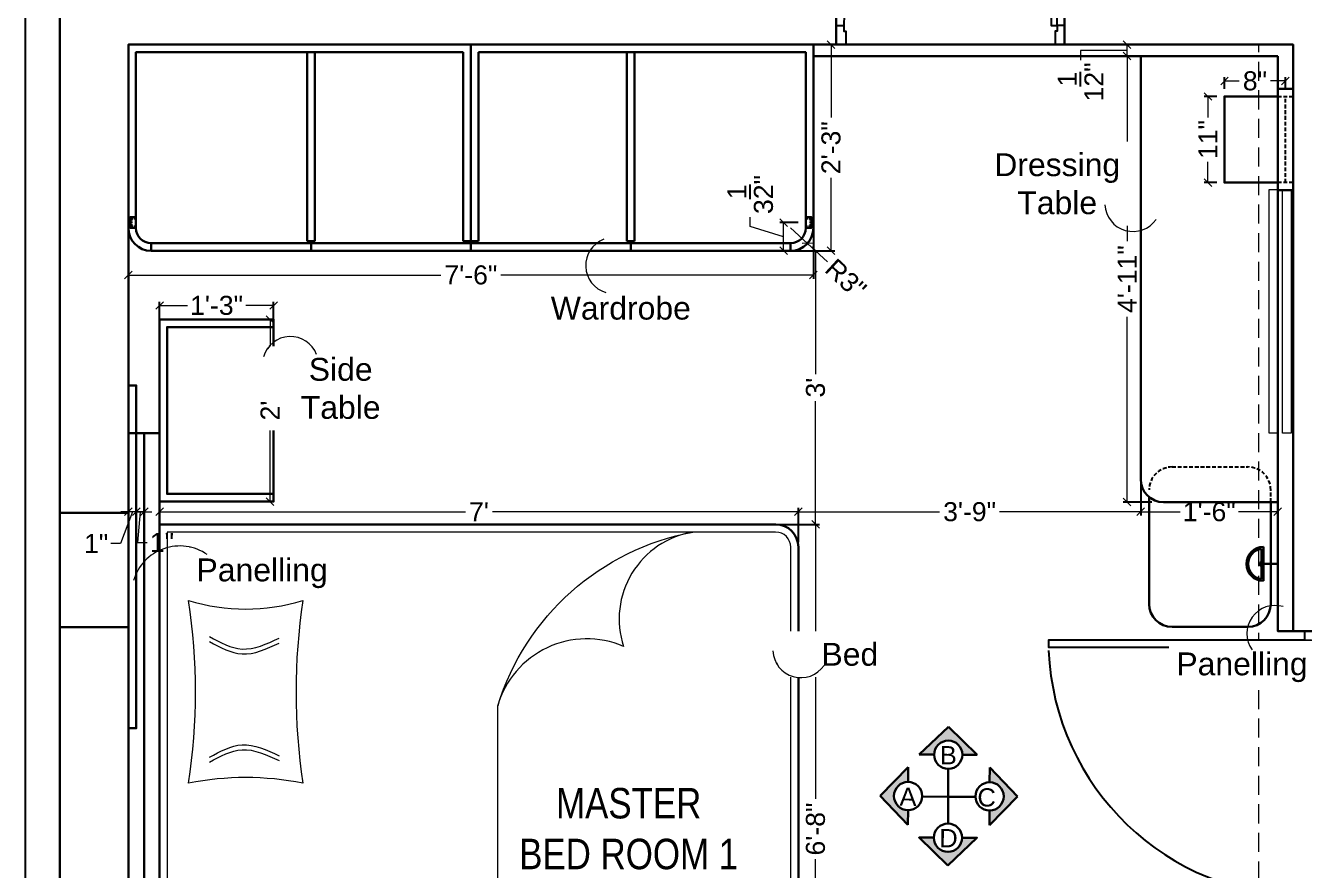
# Model space of a CAD drawing. Header units: millimetres. Extents: x 56222 to 3066687, y -650199 to -121287.
# Drawn here: x 127581.6 to 127749.6, y -185307.1 to -185196.2 of the extents above; entities that cross this region are included whole.
import ezdxf

# ---------------------------------------------------------------- set-up
doc = ezdxf.new("R2010")
doc.units = ezdxf.units.MM
doc.header["$MEASUREMENT"] = 0
doc.header["$PDMODE"] = 35
doc.linetypes.add('DASHED', pattern=[0.75, 0.5, -0.25])
doc.linetypes.add('DASHED2', pattern=[0.375, 0.25, -0.125])
doc.layers.get('Defpoints').update_dxf_attribs({"color": 220})
for name, color, linetype in [('AR DOOR', 40, 'Continuous'), ('AR ELE-5', 134, 'Continuous'), ('AR HATCH-7', 7, 'Continuous')]:
    doc.layers.add(name, color=color, linetype=linetype)
for name, color, linetype, lineweight in [('COLUMN', 1, 'Continuous', 30), ('dim05', 1, 'Continuous', 13), ('Electrical', 84, 'Continuous', 30), ('ELEVATION ( SPIRAL STAIR )', 250, 'Continuous', 9), ('FIRST FLOOR', 7, 'Continuous', 9), ('FIRST FLOOR ( TEXT )', 7, 'Continuous', 9), ('FIRST FLOOR_( PLine )_', 251, 'Continuous', 30), ('FUR1', 1, 'Continuous', 0), ('FURNITURE', 32, 'Continuous', 9), ('Labelling', 1, 'Continuous', 25), ('Text', 7, 'Continuous', 15), ('wall', 7, 'Continuous', 30), ('WALL Dimensions', 1, 'Continuous', 0)]:
    doc.layers.add(name, color=color, linetype=linetype, lineweight=lineweight)
doc.layers.add('XX~SLAB ( PLINE )', color=251, linetype='Continuous', plot=False)
doc.styles.add('Arial', font='arial.ttf')
doc.styles.add('KATHA', font='swissc.ttf')
doc.styles.get("Standard").update_dxf_attribs({"font": 'arial.ttf', "height": 6})
doc.dimstyles.new('ISO-25', dxfattribs={"dimtxt": 2.5, "dimasz": 1, "dimexe": 0.5, "dimexo": 1, "dimtad": 0, "dimdec": 1, "dimlunit": 4, "dimtxsty": 'Standard', "dimblk": 'OBLIQUE', "dimcen": 2.5, "dimclrd": 1, "dimclre": 1, "dimclrt": 5, "dimadec": 0, "dimazin": 0, "dimtfac": 1, "dimtdec": 1, "dimtmove": 0, "dimatfit": 3, "dimfxl": 1, "dimlwd": -1, "dimarcsym": 0})

# ---------------------------------------------------------------- blocks, each defined once
blk = doc.blocks.new('*U18')
for points in [[(0, 0), (-2.321485226275399e-10, 1120), (-30.00000000023215, 1120), (-30, -2.842170943040401e-14)], [(40, 0), (0, 0), (0, -30), (-10, -30), (-10, -99.99999999999272), (39.99999999994179, -99.99999999999272)], [(-1160, -2.317506186955143e-10), (-1120, -2.317506186955143e-10), (-1120, -30.00000000023175), (-1110, -30.00000000023175), (-1110, -100.0000000002245), (-1159.999999999942, -100.0000000002245)]]:
    blk.add_lwpolyline(points, close=True)
at = {"layer": 'AR ELE-5', "linetype": 'ByBlock', "ltscale": 15}
blk.add_arc((1.641667762753059, -0.6800010522429716), 1121.641873889809, 92.37301451370737, 179.9652641421009, dxfattribs=at)
blk = doc.blocks.new('_Oblique')
at = {"layer": 'wall', "color": 0, "lineweight": -2}
blk.add_line((-0.5, -0.5), (0.5, 0.5), dxfattribs=at)
blk = doc.blocks.new('*D310')
at = {"layer": 'Defpoints', "color": 0, "lineweight": 30, "transparency": 16777216}
for p in [(127728.1243824574, -185252.9002081637), (127728.1243824574, -185260.0444749344), (127683.1540677139, -185265.03334222)]:
    blk.add_point(p, dxfattribs=at)
at = {"layer": 'dim05', "color": 1, "linetype": 'Continuous', "lineweight": -2, "transparency": 16777216}
for p, q in [((127728.1243824574, -185253.9002081637), (127728.1243824574, -185260.5444749344)), ((127683.1540677139, -185264.03334222), (127683.1540677139, -185259.5444749344))]:
    blk.add_line(p, q, dxfattribs=at)
at = {"layer": 'dim05', "color": 1, "linetype": 'Continuous', "transparency": 16777216}
for p, q in [((127683.1540677139, -185260.0444749344), (127701.6922605563, -185260.0444749344)), ((127728.1243824574, -185260.0444749344), (127709.586189615, -185260.0444749344))]:
    blk.add_line(p, q, dxfattribs=at)
at = {"layer": 'dim05', "color": 1, "transparency": 16777216, "rotation": 180}
blk.add_blockref('_Oblique', (127683.1540677139, -185260.0444749344), dxfattribs=at)
at = {"layer": 'dim05', "color": 1, "transparency": 16777216}
blk.add_blockref('_Oblique', (127728.1243824574, -185260.0444749344), dxfattribs=at)
at = {"layer": 'dim05', "color": 5, "lineweight": 25, "transparency": 16777216, "insert": (127705.6392250857, -185260.0444749344), "char_height": 2.5, "attachment_point": 5, "style": 'Arial'}
blk.add_mtext('3\'-9"', dxfattribs=at)
blk = doc.blocks.new('*D311')
at = {"layer": 'Defpoints', "color": 0, "lineweight": 30, "transparency": 16777216}
for p in [(127726.3241981828, -185200.2011694687), (127732.9726399539, -185200.2011694687), (127730.5799738904, -185258.775084548)]:
    blk.add_point(p, dxfattribs=at)
at = {"layer": 'dim05', "color": 1, "linetype": 'Continuous', "lineweight": -2, "transparency": 16777216}
for p, q in [((127731.9726399539, -185200.2011694687), (127725.8241981828, -185200.2011694687)), ((127729.5799738904, -185258.775084548), (127725.8241981828, -185258.775084548))]:
    blk.add_line(p, q, dxfattribs=at)
at = {"layer": 'dim05', "color": 1, "linetype": 'Continuous', "transparency": 16777216}
for p, q in [((127726.3241981828, -185200.2011694687), (127726.3241981828, -185224.5188227792)), ((127726.3241981828, -185258.775084548), (127726.3241981828, -185234.4574312376))]:
    blk.add_line(p, q, dxfattribs=at)
at = {"layer": 'dim05', "color": 1, "transparency": 16777216}
for p, rotation in [((127726.3241981828, -185200.2011694687), 90), ((127726.3241981828, -185258.775084548), 270)]:
    blk.add_blockref('_Oblique', p, dxfattribs=dict(at, rotation=rotation))
at = {"layer": 'dim05', "color": 5, "lineweight": 25, "transparency": 16777216, "insert": (127726.3241981827, -185229.4881270084), "char_height": 2.5, "attachment_point": 5, "rotation": 90, "style": 'Arial'}
blk.add_mtext('4\'-11"', dxfattribs=at)
blk = doc.blocks.new('*D312')
at = {"layer": 'Defpoints', "color": 0, "lineweight": 30, "transparency": 16777216}
for p in [(127746.1243824574, -185254.5814990391), (127728.1243824575, -185255.4729493928), (127728.1243824575, -185260.0444749342)]:
    blk.add_point(p, dxfattribs=at)
at = {"layer": 'dim05', "color": 1, "linetype": 'Continuous', "lineweight": -2, "transparency": 16777216}
for p, q in [((127728.1243824575, -185256.4729493928), (127728.1243824575, -185260.5444749342)), ((127746.1243824574, -185255.5814990391), (127746.1243824574, -185260.5444749342))]:
    blk.add_line(p, q, dxfattribs=at)
at = {"layer": 'dim05', "color": 1, "linetype": 'Continuous', "transparency": 16777216}
for p, q in [((127728.1243824575, -185260.0444749342), (127733.2942323892, -185260.0444749342)), ((127746.1243824574, -185260.0444749342), (127740.9545325256, -185260.0444749342))]:
    blk.add_line(p, q, dxfattribs=at)
at = {"layer": 'dim05', "color": 1, "transparency": 16777216, "rotation": 180}
blk.add_blockref('_Oblique', (127728.1243824575, -185260.0444749342), dxfattribs=at)
at = {"layer": 'dim05', "color": 1, "transparency": 16777216}
blk.add_blockref('_Oblique', (127746.1243824574, -185260.0444749342), dxfattribs=at)
at = {"layer": 'dim05', "color": 5, "lineweight": 25, "transparency": 16777216, "insert": (127737.1243824574, -185260.0444749342), "char_height": 2.5, "attachment_point": 5, "style": 'Arial'}
blk.add_mtext('1\'-6"', dxfattribs=at)
blk = doc.blocks.new('*D313')
at = {"layer": 'Defpoints', "color": 0, "lineweight": 30, "transparency": 16777216}
for p in [(127595.1243824575, -185217.5982567106), (127685.1243824574, -185217.5982567106), (127685.1243824574, -185228.9554930314)]:
    blk.add_point(p, dxfattribs=at)
at = {"layer": 'dim05', "color": 1, "linetype": 'Continuous', "lineweight": -2, "transparency": 16777216}
for p, q in [((127595.1243824575, -185218.5982567106), (127595.1243824575, -185229.4554930314)), ((127685.1243824574, -185218.5982567106), (127685.1243824574, -185229.4554930314))]:
    blk.add_line(p, q, dxfattribs=at)
at = {"layer": 'dim05', "color": 1, "linetype": 'Continuous', "transparency": 16777216}
for p, q in [((127595.1243824575, -185228.9554930314), (127636.1867971914, -185228.9554930314)), ((127685.1243824574, -185228.9554930314), (127644.0619677235, -185228.9554930314))]:
    blk.add_line(p, q, dxfattribs=at)
at = {"layer": 'dim05', "color": 1, "transparency": 16777216, "rotation": 180}
blk.add_blockref('_Oblique', (127595.1243824575, -185228.9554930314), dxfattribs=at)
at = {"layer": 'dim05', "color": 1, "transparency": 16777216}
blk.add_blockref('_Oblique', (127685.1243824574, -185228.9554930314), dxfattribs=at)
at = {"layer": 'dim05', "color": 5, "lineweight": 25, "transparency": 16777216, "insert": (127640.1243824574, -185228.9554930314), "char_height": 2.5, "attachment_point": 5, "style": 'Arial'}
blk.add_mtext('7\'-6"', dxfattribs=at)
blk = doc.blocks.new('*D314')
at = {"layer": 'Defpoints', "color": 0, "lineweight": 30, "transparency": 16777216}
for p in [(127675.8488862334, -185198.7011694687), (127687.4384692848, -185198.7011694687), (127679.2231188188, -185225.7735509061)]:
    blk.add_point(p, dxfattribs=at)
at = {"layer": 'dim05', "color": 1, "linetype": 'Continuous', "lineweight": -2, "transparency": 16777216}
for p, q in [((127676.8488862334, -185198.7011694687), (127687.9384692848, -185198.7011694687)), ((127680.2231188188, -185225.7735509061), (127687.9384692848, -185225.7735509061))]:
    blk.add_line(p, q, dxfattribs=at)
at = {"layer": 'dim05', "color": 1, "linetype": 'Continuous', "transparency": 16777216}
for p, q in [((127687.4384692848, -185198.7011694687), (127687.4384692848, -185208.2682264902)), ((127687.4384692848, -185225.7735509061), (127687.4384692848, -185216.2064938845))]:
    blk.add_line(p, q, dxfattribs=at)
at = {"layer": 'dim05', "color": 1, "transparency": 16777216}
for p, rotation in [((127687.4384692848, -185198.7011694687), 90), ((127687.4384692848, -185225.7735509061), 270)]:
    blk.add_blockref('_Oblique', p, dxfattribs=dict(at, rotation=rotation))
at = {"layer": 'dim05', "color": 5, "lineweight": 25, "transparency": 16777216, "insert": (127687.4384692847, -185212.2373601874), "char_height": 2.5, "attachment_point": 5, "rotation": 90, "style": 'Arial'}
blk.add_mtext('2\'-3"', dxfattribs=at)
blk = doc.blocks.new('*D315')
at = {"layer": 'Defpoints', "color": 0, "lineweight": 30, "transparency": 16777216}
for p in [(127675.2360672072, -185261.7011694684), (127685.4003738832, -185261.7011694684), (127675.2360672072, -185341.7011694684)]:
    blk.add_point(p, dxfattribs=at)
at = {"layer": 'dim05', "color": 1, "linetype": 'Continuous', "lineweight": -2, "transparency": 16777216}
for p, q in [((127676.2360672072, -185261.7011694684), (127685.9003738832, -185261.7011694684)), ((127676.2360672072, -185341.7011694684), (127685.9003738832, -185341.7011694684))]:
    blk.add_line(p, q, dxfattribs=at)
at = {"layer": 'dim05', "color": 1, "linetype": 'Continuous', "transparency": 16777216}
for p, q in [((127685.4003738832, -185261.7011694684), (127685.4003738832, -185297.7465309964)), ((127685.4003738832, -185341.7011694684), (127685.4003738832, -185305.6558079405))]:
    blk.add_line(p, q, dxfattribs=at)
at = {"layer": 'dim05', "color": 1, "transparency": 16777216}
for p, rotation in [((127685.4003738832, -185261.7011694684), 90), ((127685.4003738832, -185341.7011694684), 270)]:
    blk.add_blockref('_Oblique', p, dxfattribs=dict(at, rotation=rotation))
at = {"layer": 'dim05', "color": 5, "lineweight": 25, "transparency": 16777216, "insert": (127685.4003738831, -185301.7011694684), "char_height": 2.5, "attachment_point": 5, "rotation": 90, "style": 'Arial'}
blk.add_mtext('6\'-8"', dxfattribs=at)
blk = doc.blocks.new('*D316')
at = {"layer": 'Defpoints', "color": 0, "lineweight": 30, "transparency": 16777216}
for p in [(127681.515642445, -185225.7735509061), (127685.4003738832, -185225.7735509061), (127680.154067714, -185261.7011694684)]:
    blk.add_point(p, dxfattribs=at)
at = {"layer": 'dim05', "color": 1, "linetype": 'Continuous', "lineweight": -2, "transparency": 16777216}
for p, q in [((127682.515642445, -185225.7735509061), (127685.9003738832, -185225.7735509061)), ((127681.154067714, -185261.7011694684), (127685.9003738832, -185261.7011694684))]:
    blk.add_line(p, q, dxfattribs=at)
at = {"layer": 'dim05', "color": 1, "linetype": 'Continuous', "transparency": 16777216}
for p, q in [((127685.4003738832, -185225.7735509061), (127685.4003738832, -185241.9629741027)), ((127685.4003738832, -185261.7011694684), (127685.4003738832, -185245.5117462718))]:
    blk.add_line(p, q, dxfattribs=at)
at = {"layer": 'dim05', "color": 1, "transparency": 16777216}
for p, rotation in [((127685.4003738832, -185225.7735509061), 90), ((127685.4003738832, -185261.7011694684), 270)]:
    blk.add_blockref('_Oblique', p, dxfattribs=dict(at, rotation=rotation))
at = {"layer": 'dim05', "color": 5, "lineweight": 25, "transparency": 16777216, "insert": (127685.4003738831, -185243.7373601873), "char_height": 2.5, "attachment_point": 5, "rotation": 90, "style": 'Arial'}
blk.add_mtext("3'", dxfattribs=at)
blk = doc.blocks.new('*D317')
at = {"layer": 'Defpoints', "color": 0, "lineweight": 30, "transparency": 16777216}
for p in [(127599.2232839314, -185260.0444749344), (127599.2232839314, -185262.7011694684), (127683.1540677144, -185264.7011694684)]:
    blk.add_point(p, dxfattribs=at)
at = {"layer": 'dim05', "color": 1, "linetype": 'Continuous', "lineweight": -2, "transparency": 16777216}
for p, q in [((127599.2232839314, -185261.7011694684), (127599.2232839314, -185259.5444749344)), ((127683.1540677144, -185263.7011694684), (127683.1540677144, -185259.5444749344))]:
    blk.add_line(p, q, dxfattribs=at)
at = {"layer": 'dim05', "color": 1, "linetype": 'Continuous', "transparency": 16777216}
for p, q in [((127599.2232839314, -185260.0444749344), (127639.4236690016, -185260.0444749344)), ((127683.1540677144, -185260.0444749344), (127642.9536826442, -185260.0444749344))]:
    blk.add_line(p, q, dxfattribs=at)
at = {"layer": 'dim05', "color": 1, "transparency": 16777216, "rotation": 180}
blk.add_blockref('_Oblique', (127599.2232839314, -185260.0444749344), dxfattribs=at)
at = {"layer": 'dim05', "color": 1, "transparency": 16777216}
blk.add_blockref('_Oblique', (127683.1540677144, -185260.0444749344), dxfattribs=at)
at = {"layer": 'dim05', "color": 5, "lineweight": 25, "transparency": 16777216, "insert": (127641.1886758229, -185260.0444749344), "char_height": 2.5, "attachment_point": 5, "style": 'Arial'}
blk.add_mtext("7'", dxfattribs=at)
blk = doc.blocks.new('*D320')
at = {"layer": 'Defpoints', "color": 0, "lineweight": 30, "transparency": 16777216}
for p in [(127612.2104082907, -185234.7931398014), (127613.7417823592, -185234.7931398014), (127612.2104082907, -185258.7011694684)]:
    blk.add_point(p, dxfattribs=at)
at = {"layer": 'dim05', "color": 1, "linetype": 'Continuous', "lineweight": -2, "transparency": 16777216}
for p, q in [((127613.2104082907, -185234.7931398014), (127614.2417823592, -185234.7931398014)), ((127613.2104082907, -185258.7011694684), (127614.2417823592, -185258.7011694684))]:
    blk.add_line(p, q, dxfattribs=at)
at = {"layer": 'dim05', "color": 1, "linetype": 'Continuous', "transparency": 16777216}
for p, q in [((127613.7417823592, -185234.7931398014), (127613.7417823592, -185244.9505993825)), ((127613.7417823592, -185258.7011694684), (127613.7417823592, -185248.5437098873))]:
    blk.add_line(p, q, dxfattribs=at)
at = {"layer": 'dim05', "color": 1, "transparency": 16777216}
for p, rotation in [((127613.7417823592, -185234.7931398014), 90), ((127613.7417823592, -185258.7011694684), 270)]:
    blk.add_blockref('_Oblique', p, dxfattribs=dict(at, rotation=rotation))
at = {"layer": 'dim05', "color": 5, "lineweight": 25, "transparency": 16777216, "insert": (127613.7417823591, -185246.7471546349), "char_height": 2.5, "attachment_point": 5, "rotation": 90, "style": 'Arial'}
blk.add_mtext("2'", dxfattribs=at)
blk = doc.blocks.new('*D321')
at = {"layer": 'Defpoints', "color": 0, "lineweight": 30, "transparency": 16777216}
for p in [(127599.2232839317, -185232.9525893242), (127599.2232839317, -185237.4343906326), (127614.2104082907, -185237.4343906326)]:
    blk.add_point(p, dxfattribs=at)
at = {"layer": 'dim05', "color": 1, "linetype": 'Continuous', "lineweight": -2, "transparency": 16777216}
for p, q in [((127599.2232839317, -185236.4343906326), (127599.2232839317, -185232.4525893242)), ((127614.2104082907, -185236.4343906326), (127614.2104082907, -185232.4525893242))]:
    blk.add_line(p, q, dxfattribs=at)
at = {"layer": 'dim05', "color": 1, "linetype": 'Continuous', "transparency": 16777216}
for p, q in [((127599.2232839317, -185232.9525893242), (127602.886696043, -185232.9525893242)), ((127614.2104082907, -185232.9525893242), (127610.5469961794, -185232.9525893242))]:
    blk.add_line(p, q, dxfattribs=at)
at = {"layer": 'dim05', "color": 1, "transparency": 16777216, "rotation": 180}
blk.add_blockref('_Oblique', (127599.2232839317, -185232.9525893242), dxfattribs=at)
at = {"layer": 'dim05', "color": 1, "transparency": 16777216}
blk.add_blockref('_Oblique', (127614.2104082907, -185232.9525893242), dxfattribs=at)
at = {"layer": 'dim05', "color": 5, "lineweight": 25, "transparency": 16777216, "insert": (127606.7168461112, -185232.9525893242), "char_height": 2.5, "attachment_point": 5, "style": 'Arial'}
blk.add_mtext('1\'-3"', dxfattribs=at)
blk = doc.blocks.new('*D324')
at = {"layer": 'Defpoints', "color": 0, "lineweight": 30, "transparency": 16777216}
for p in [(127682.1243824576, -185222.773550906), (127684.3318603402, -185224.8050630024)]:
    blk.add_point(p, dxfattribs=at)
at = {"layer": 'dim05', "color": 1, "linetype": 'Continuous', "transparency": 16777216}
for p in [(127682.1243824576, -185222.773550906), (127686.9768435472, -185227.2392053429)]:
    blk.add_line(p, (127684.3318603402, -185224.8050630024), dxfattribs=at)
at = {"layer": 'dim05', "color": 1, "linetype": 'Continuous', "lineweight": -2, "transparency": 16777216}
blk.add_arc((127682.1243824576, -185222.773550906), 3.000000000087311, 289.0985931704715, 326.9263514537275, dxfattribs=at)
at = {"layer": 'dim05', "color": 1, "transparency": 16777216, "rotation": 137.3770548684916}
blk.add_blockref('_Oblique', (127684.3318603402, -185224.8050630024), dxfattribs=at)
at = {"layer": 'dim05', "color": 5, "lineweight": 25, "transparency": 16777216, "insert": (127689.3741755701, -185229.4454376417), "char_height": 2.5, "attachment_point": 5, "rotation": 317.37705486849165, "style": 'Arial'}
blk.add_mtext('R3"', dxfattribs=at)
blk = doc.blocks.new('*D325')
at = {"layer": 'Defpoints', "color": 0, "lineweight": 30, "transparency": 16777216}
for p in [(127596.1738331946, -185260.0444749348), (127596.1738331946, -185260.0444749343), (127597.2232839317, -185260.0444749348)]:
    blk.add_point(p, dxfattribs=at)
at = {"layer": 'dim05', "color": 1, "linetype": 'Continuous', "transparency": 16777216}
for p, q in [((127596.1738331946, -185260.0444749343), (127595.1738331946, -185260.0444749343)), ((127597.2232839317, -185260.0444749343), (127596.1738331946, -185260.0444749343)), ((127597.2232839317, -185260.0444749343), (127596.1738331946, -185260.0444749343)), ((127596.6985585631, -185260.0444749343), (127596.3482839318, -185264.0693994212)), ((127597.2232839317, -185260.0444749343), (127598.2232839317, -185260.0444749343)), ((127596.3482839318, -185264.0693994212), (127597.5982839318, -185264.0693994212))]:
    blk.add_line(p, q, dxfattribs=at)
at = {"layer": 'dim05', "color": 1, "linetype": 'Continuous', "lineweight": -2, "transparency": 16777216}
for p, q in [((127596.1738331946, -185259.0444749348), (127596.1738331946, -185259.5444749343)), ((127597.2232839317, -185259.0444749348), (127597.2232839317, -185259.5444749343))]:
    blk.add_line(p, q, dxfattribs=at)
at = {"layer": 'dim05', "color": 1, "transparency": 16777216}
blk.add_blockref('_Oblique', (127596.1738331946, -185260.0444749343), dxfattribs=at)
at = {"layer": 'dim05', "color": 1, "transparency": 16777216, "rotation": 180}
blk.add_blockref('_Oblique', (127597.2232839317, -185260.0444749343), dxfattribs=at)
at = {"layer": 'dim05', "color": 5, "lineweight": 25, "transparency": 16777216, "insert": (127599.5423494162, -185264.0693994212), "char_height": 2.5, "attachment_point": 5, "style": 'Arial'}
blk.add_mtext('1"', dxfattribs=at)
blk = doc.blocks.new('*D326')
at = {"layer": 'Defpoints', "color": 0, "lineweight": 30, "transparency": 16777216}
for p in [(127595.1243824573, -185260.0444749348), (127595.1243824573, -185260.0444749343), (127596.1738331946, -185260.0444749348)]:
    blk.add_point(p, dxfattribs=at)
at = {"layer": 'dim05', "color": 1, "linetype": 'Continuous', "transparency": 16777216}
for p, q in [((127595.649107826, -185260.0444749343), (127594.0882534604, -185264.1976622752)), ((127595.1243824573, -185260.0444749343), (127594.1243824573, -185260.0444749343)), ((127596.1738331946, -185260.0444749343), (127595.1243824573, -185260.0444749343)), ((127596.1738331946, -185260.0444749343), (127595.1243824573, -185260.0444749343)), ((127596.1738331946, -185260.0444749343), (127597.1738331946, -185260.0444749343)), ((127594.0882534604, -185264.1976622752), (127592.8382534604, -185264.1976622752))]:
    blk.add_line(p, q, dxfattribs=at)
at = {"layer": 'dim05', "color": 1, "linetype": 'Continuous', "lineweight": -2, "transparency": 16777216}
for p, q in [((127595.1243824573, -185259.0444749348), (127595.1243824573, -185259.5444749343)), ((127596.1738331946, -185259.0444749348), (127596.1738331946, -185259.5444749343))]:
    blk.add_line(p, q, dxfattribs=at)
at = {"layer": 'dim05', "color": 1, "transparency": 16777216}
blk.add_blockref('_Oblique', (127595.1243824573, -185260.0444749343), dxfattribs=at)
at = {"layer": 'dim05', "color": 1, "transparency": 16777216, "rotation": 180}
blk.add_blockref('_Oblique', (127596.1738331946, -185260.0444749343), dxfattribs=at)
at = {"layer": 'dim05', "color": 5, "lineweight": 25, "transparency": 16777216, "insert": (127590.8941879761, -185264.1976622752), "char_height": 2.5, "attachment_point": 5, "style": 'Arial'}
blk.add_mtext('1"', dxfattribs=at)
blk = doc.blocks.new('*D328')
at = {"layer": 'Defpoints', "color": 0, "lineweight": 30, "transparency": 16777216}
for p in [(127726.3241981828, -185198.7011694687), (127730.3492071714, -185198.7011694687), (127730.3492071714, -185200.2011694687)]:
    blk.add_point(p, dxfattribs=at)
at = {"layer": 'dim05', "color": 1, "linetype": 'Continuous', "transparency": 16777216}
for p, q in [((127726.3241981828, -185199.4511694687), (127720.2248843222, -185199.492445191)), ((127720.2248843222, -185199.492445191), (127720.2248843222, -185200.742445191)), ((127726.3241981828, -185200.2011694687), (127726.3241981828, -185198.7011694687))]:
    blk.add_line(p, q, dxfattribs=at)
at = {"layer": 'dim05', "color": 1, "linetype": 'Continuous', "lineweight": -2, "transparency": 16777216}
for p, q in [((127729.3492071714, -185198.7011694687), (127725.8241981828, -185198.7011694687)), ((127729.3492071714, -185200.2011694687), (127725.8241981828, -185200.2011694687))]:
    blk.add_line(p, q, dxfattribs=at)
at = {"layer": 'dim05', "color": 1, "transparency": 16777216}
for p, rotation in [((127726.3241981828, -185198.7011694687), 90), ((127726.3241981828, -185200.2011694687), 270)]:
    blk.add_blockref('_Oblique', p, dxfattribs=dict(at, rotation=rotation))
at = {"layer": 'dim05', "color": 5, "lineweight": 25, "transparency": 16777216, "insert": (127720.2248843221, -185203.5980045362), "char_height": 2.5, "attachment_point": 5, "rotation": 90, "style": 'Arial'}
blk.add_mtext('1{\\H1x;\\S1/2;}"', dxfattribs=at)
blk = doc.blocks.new('*D329')
at = {"layer": 'Defpoints', "color": 0, "lineweight": 30, "transparency": 16777216}
for p in [(127739.1243824575, -185203.4686849424), (127739.1243824575, -185205.5112612274), (127747.1243824574, -185205.5112612274)]:
    blk.add_point(p, dxfattribs=at)
at = {"layer": 'dim05', "color": 1, "linetype": 'Continuous', "lineweight": -2, "transparency": 16777216}
for p, q in [((127739.1243824575, -185204.5112612274), (127739.1243824575, -185202.9686849424)), ((127747.1243824574, -185204.5112612274), (127747.1243824574, -185202.9686849424))]:
    blk.add_line(p, q, dxfattribs=at)
at = {"layer": 'dim05', "color": 1, "linetype": 'Continuous', "transparency": 16777216}
for p, q in [((127739.1243824575, -185203.4686849424), (127741.0609445311, -185203.4686849424)), ((127747.1243824574, -185203.4686849424), (127745.1878203838, -185203.4686849424))]:
    blk.add_line(p, q, dxfattribs=at)
at = {"layer": 'dim05', "color": 1, "transparency": 16777216, "rotation": 180}
blk.add_blockref('_Oblique', (127739.1243824575, -185203.4686849424), dxfattribs=at)
at = {"layer": 'dim05', "color": 1, "transparency": 16777216}
blk.add_blockref('_Oblique', (127747.1243824574, -185203.4686849424), dxfattribs=at)
at = {"layer": 'dim05', "color": 5, "lineweight": 25, "transparency": 16777216, "insert": (127743.1243824574, -185203.4686849424), "char_height": 2.5, "attachment_point": 5, "style": 'Arial'}
blk.add_mtext('8"', dxfattribs=at)
blk = doc.blocks.new('*D330')
at = {"layer": 'Defpoints', "color": 0, "lineweight": 30, "transparency": 16777216}
for p in [(127736.9508155401, -185205.5112612275), (127739.1243824575, -185205.5112612275), (127739.1243824575, -185216.8168263024)]:
    blk.add_point(p, dxfattribs=at)
at = {"layer": 'dim05', "color": 1, "linetype": 'Continuous', "lineweight": -2, "transparency": 16777216}
for p, q in [((127738.1243824575, -185205.5112612275), (127736.4508155401, -185205.5112612275)), ((127738.1243824575, -185216.8168263024), (127736.4508155401, -185216.8168263024))]:
    blk.add_line(p, q, dxfattribs=at)
at = {"layer": 'dim05', "color": 1, "linetype": 'Continuous', "transparency": 16777216}
for p, q in [((127736.9508155401, -185205.5112612275), (127736.9508155401, -185208.2487981988)), ((127736.9508155401, -185216.8168263024), (127736.9508155401, -185214.0792893311))]:
    blk.add_line(p, q, dxfattribs=at)
at = {"layer": 'dim05', "color": 1, "transparency": 16777216}
for p, rotation in [((127736.9508155401, -185205.5112612275), 90), ((127736.9508155401, -185216.8168263024), 270)]:
    blk.add_blockref('_Oblique', p, dxfattribs=dict(at, rotation=rotation))
at = {"layer": 'dim05', "color": 5, "lineweight": 25, "transparency": 16777216, "insert": (127736.95081554, -185211.1640437649), "char_height": 2.5, "attachment_point": 5, "rotation": 90, "style": 'Arial'}
blk.add_mtext('11"', dxfattribs=at)
blk = doc.blocks.new('*D332')
at = {"layer": 'Defpoints', "color": 0, "lineweight": 30, "transparency": 16777216}
for p in [(127681.2070241288, -185222.0648859686), (127684.1243824576, -185222.0648859686), (127681.515642445, -185225.7735509061)]:
    blk.add_point(p, dxfattribs=at)
at = {"layer": 'dim05', "color": 1, "linetype": 'Continuous', "transparency": 16777216}
for p, q in [((127676.8204563707, -185222.6032481099), (127676.8204563707, -185221.3532481099)), ((127681.2070241288, -185223.9192184373), (127676.8204563707, -185222.6032481099)), ((127681.2070241288, -185225.7735509061), (127681.2070241288, -185222.0648859686))]:
    blk.add_line(p, q, dxfattribs=at)
at = {"layer": 'dim05', "color": 1, "linetype": 'Continuous', "lineweight": -2, "transparency": 16777216}
for p, q in [((127683.1243824576, -185222.0648859686), (127680.7070241288, -185222.0648859686)), ((127680.515642445, -185225.7735509061), (127680.7070241288, -185225.7735509061))]:
    blk.add_line(p, q, dxfattribs=at)
at = {"layer": 'dim05', "color": 1, "transparency": 16777216}
for p, rotation in [((127681.2070241288, -185222.0648859686), 90), ((127681.2070241288, -185225.7735509061), 270)]:
    blk.add_blockref('_Oblique', p, dxfattribs=dict(at, rotation=rotation))
at = {"layer": 'dim05', "color": 5, "lineweight": 25, "transparency": 16777216, "insert": (127676.8204563706, -185218.3808743036), "char_height": 2.5, "attachment_point": 5, "rotation": 90, "style": 'Arial'}
blk.add_mtext('3{\\H1x;\\S1/2;}"', dxfattribs=at)
blk = doc.blocks.new('A$C2E9001B6')
at = {"layer": 'Electrical', "ltscale": 10}
for p, q in [((-2.042932919721352e-06, 5.002145086599739), (5.832688524740206, 5.002145086599739)), ((2.916343240903643, 2.707761248584575), (2.916343240903643, 5.002145086599739)), ((0.2085814407178077, 2.707761248582756), (5.624105041096755, 2.707761248582756)), ((0.5095764439097366, 2.423495558870854), (5.32311003789755, 2.423495558870854))]:
    blk.add_line(p, q, dxfattribs=at)
at = {"layer": 'Electrical', "ltscale": 10, "extrusion": (0, 0, -1)}
for centre, major_axis, start_param, end_param in [((2.916343240903643, 2.707761248582756), (-1.914676730733865, 1.914676730733865), 2.356194490192092, 5.497787143781885), ((2.916343240903643, 2.707761248582756), (1.713670533875318, 1.713670533875318), 0.9029645139806353, 3.809424466404054), ((2.916343240903643, 2.430540768444189), (-0.2231431078534908, 0.2231431078534908), 2.378521549411462, 5.47546008456302)]:
    blk.add_ellipse(centre, major_axis=major_axis, ratio=1, start_param=start_param, end_param=end_param, dxfattribs=at)

msp = doc.modelspace()

# ---------------------------------------------------------------- hatches: boundary and pattern name
at = {"layer": 'AR HATCH-7', "lineweight": 30, "true_color": 0x636466, "transparency": 33554687}
h = msp.add_hatch(color=251, dxfattribs=at)
h.dxf.hatch_style = 1
edge = h.paths.add_edge_path()
edge.add_line((127699.0351341798, -185291.9248567224), (127700.9793067921, -185291.9322866059))
edge.add_arc((127702.8363277109, -185291.939383429), 1.857034479381346, 89.99999999955111, 179.7810385280502, ccw=False)
edge.add_arc((127702.8363277109, -185291.939383429), 1.857034479384311, -0.21896147015399947, 90.000000000449, ccw=False)
edge.add_line((127704.6933486297, -185291.9464802521), (127706.637521242, -185291.9539101356))
edge.add_line((127706.637521242, -185291.9539101356), (127702.8502880126, -185288.2864006897))
edge.add_line((127702.8502880126, -185288.2864006897), (127699.0351341798, -185291.9248567224))
edge = h.paths.add_edge_path()
edge.add_line((127708.2789752868, -185293.6079574757), (127708.2715454011, -185295.5521306469))
edge.add_arc((127708.264448578, -185297.4091515656), 1.857034479395675, -90.21896147015218, 89.78103852984782, ccw=False)
edge.add_line((127708.257351755, -185299.2661724844), (127708.2499218693, -185301.2103456555))
edge.add_line((127708.2499218693, -185301.2103456555), (127711.917431362, -185297.4231118675))
edge.add_line((127711.917431362, -185297.4231118675), (127708.2789752868, -185293.6079574757))
edge = h.paths.add_edge_path()
edge.add_line((127693.9041092086, -185297.3535437021), (127697.5425625012, -185301.1694262268))
edge.add_line((127697.5425625012, -185301.1694262268), (127697.5499923868, -185299.2252530557))
edge.add_arc((127697.5570975277, -185297.3682253725), 1.857041275551601, 90.00025503252061, 269.78078269798476, ccw=False)
edge.add_line((127697.5570892617, -185295.511184097), (127697.5645191473, -185293.5670109259))
edge.add_line((127697.5645191473, -185293.5670109259), (127693.9041092086, -185297.3535437021))
edge = h.paths.add_edge_path()
edge.add_line((127700.9376650327, -185302.8287925023), (127698.9954361916, -185302.8199242663))
edge.add_line((127698.9954361916, -185302.8199242663), (127702.7807198503, -185306.4902548804))
edge.add_line((127702.7807198503, -185306.4902548804), (127706.5939457243, -185302.848962861))
edge.add_line((127706.5939457243, -185302.848962861), (127704.6517058405, -185302.8429861444))
edge.add_arc((127702.794680152, -185302.837272141), 1.857034479402738, 270.00000000044895, 359.82370343626917, ccw=False)
edge.add_arc((127702.794680152, -185302.837272141), 1.857034479384311, 179.7383736232368, 270, ccw=False)

# ---------------------------------------------------------------- linework, layer by layer
at = {"layer": 'COLUMN', "transparency": 33554687}
msp.add_lwpolyline([(127586.1243824575, -185260.2011694684), (127595.1243824575, -185260.2011694684), (127595.1243824575, -185275.2011694684), (127586.1243824575, -185275.2011694684)], close=True, dxfattribs=at)
msp.add_lwpolyline([(127586.1243824575, -185260.2011694684), (127595.1243824575, -185260.2011694684), (127595.1243824575, -185275.2011694684), (127586.1243824575, -185275.2011694684)], close=True, dxfattribs=at)
at = {"layer": 'ELEVATION ( SPIRAL STAIR )', "color": 5}
msp.add_lwpolyline([(127744.9738723841, -185217.7420200068), (127746.1243824574, -185217.7420200068), (127746.1243824574, -185249.7011694685), (127744.9738723841, -185249.7011694685)], close=True, dxfattribs=at)
at = {"layer": 'ELEVATION ( SPIRAL STAIR )', "color": 5, "transparency": 33554687}
msp.add_lwpolyline([(127746.7238723842, -185217.7420200068), (127747.8743824574, -185217.7420200068), (127747.8743824574, -185249.7011694685), (127746.7238723842, -185249.7011694685)], close=True, dxfattribs=at)
at = {"layer": 'FIRST FLOOR', "transparency": 33554687}
for p, q in [((127586.1243824575, -185114.7011694686), (127586.1243824575, -185425.2011694686)), ((127595.1243824575, -185198.7011694686), (127683.1243824573, -185198.7011694686)), ((127748.1243824574, -185198.7011694686), (127748.1243824574, -185275.2011694685))]:
    msp.add_line(p, q, dxfattribs=at)
at = {"layer": 'FIRST FLOOR', "color": 4}
for p, q in [((127595.1243824575, -185198.7011694686), (127688.1243824574, -185198.7011694686)), ((127716.1243824574, -185198.7011694685), (127745.1243824575, -185198.7011694686)), ((127748.1243824574, -185198.7011694686), (127748.1243824574, -185275.7011694686))]:
    msp.add_line(p, q, dxfattribs=at)
at = {"layer": 'FIRST FLOOR', "ltscale": 0.7, "transparency": 33554687}
msp.add_lwpolyline([(127745.1243824576, -185425.2011694688), (127745.1243824576, -185461.2011694687), (127581.6243824575, -185461.2011694687), (127581.6243824575, -185114.7011694686), (127586.1243824575, -185114.7011694683)], dxfattribs=at)
at = {"layer": 'FIRST FLOOR_( PLine )_', "transparency": 33554687}
for p, q in [((127718.1243824575, -185194.2011694686), (127718.1243824575, -185198.7011694685)), ((127718.1243824575, -185198.7011694685), (127748.1243824574, -185198.7011694686)), ((127748.1243824574, -185198.7011694686), (127748.1243824574, -185275.2011694685)), ((127748.1243824574, -185198.7011694686), (127748.1243824574, -185275.7011694686)), ((127748.1243824574, -185275.7011694687), (127845.6243824575, -185275.7011694687))]:
    msp.add_line(p, q, dxfattribs=at)
for points in [[(127595.1243824575, -185198.7011694686), (127688.1243824574, -185198.7011694686), (127688.1243824574, -185194.2011694686), (127586.1243824575, -185194.2011694686), (127586.1243824575, -185198.7011694686)], [(127586.1243824575, -185198.7011694686), (127586.1243824572, -185354.7011694686), (127595.1243824571, -185354.7011694686), (127595.1243824575, -185198.7011694686)]]:
    msp.add_lwpolyline(points, dxfattribs=at)
at = {"layer": 'FURNITURE', "lineweight": 30}
for p, q in [((127618.6243824575, -185224.523550906), (127618.6243824575, -185199.7011694686)), ((127619.6243824575, -185224.523550906), (127619.6243824575, -185199.7011694686)), ((127639.1243824575, -185224.523550906), (127639.1243824575, -185199.7011694686)), ((127640.1243824575, -185224.523550906), (127640.1243824575, -185198.7011694686)), ((127641.1243824575, -185224.523550906), (127641.1243824575, -185199.7011694686)), ((127660.6243824575, -185224.523550906), (127660.6243824575, -185199.7011694686)), ((127661.6243824575, -185224.523550906), (127661.6243824575, -185199.7011694686)), ((127728.1243824574, -185200.2011694687), (127728.1243824574, -185255.7750845478)), ((127598.1243824575, -185224.773550906), (127598.1243824575, -185225.773550906)), ((127619.6243824575, -185224.523550906), (127618.6243824575, -185224.523550906)), ((127619.1243824575, -185224.773550906), (127619.1243824575, -185225.773550906)), ((127641.1243824575, -185224.523550906), (127639.1243824575, -185224.523550906)), ((127640.1243824575, -185224.773550906), (127640.1243824575, -185225.773550906)), ((127661.6243824575, -185224.523550906), (127660.6243824575, -185224.523550906)), ((127661.1243824575, -185224.773550906), (127661.1243824575, -185225.773550906)), ((127682.1243824575, -185224.773550906), (127682.1243824575, -185225.773550906)), ((127597.2232839316, -185350.7011694684), (127597.2232839317, -185249.7011694684)), ((127729.2329401173, -185272.1511694686), (127729.2329401173, -185258.1036991304)), ((127731.1243824576, -185258.775084548), (127746.1243824574, -185258.775084548)), ((127745.2011626876, -185258.775084548), (127745.2011626876, -185272.1511694686)), ((127742.2011626876, -185275.1511694686), (127732.2329401173, -185275.1511694686))]:
    msp.add_line(p, q, dxfattribs=at)
at = {"layer": 'FURNITURE', "linetype": 'DASHED', "lineweight": 25}
for p, q in [((127732.2329401173, -185254.1599794645), (127742.2011626876, -185254.1599794645)), ((127745.2011626876, -185258.775084548), (127745.2011626876, -185257.1599794645))]:
    msp.add_line(p, q, dxfattribs=at)
at = {"layer": 'FURNITURE'}
msp.add_line((127643.650018039, -185340.7011694684), (127643.650018039, -185285.5081939417), dxfattribs=at)
at = {"layer": 'FURNITURE', "lineweight": 30}
for points in [[(127598.1243824575, -185225.773550906), (127682.1243824575, -185225.773550906, 0.414213562373095), (127685.1243824575, -185222.773550906), (127685.1243824575, -185198.7011694686), (127595.1243824575, -185198.7011694686), (127595.1243824575, -185222.773550906, 0.414213562373095)], [(127683.1540677144, -185338.7011694684), (127683.1540677139, -185264.7011694684, 0.4142135623711183), (127680.1540677139, -185261.7011694684), (127599.2232839316, -185261.7011694684), (127599.2232839316, -185341.7011694684), (127680.1540677144, -185341.7011694684, 0.4142135623749893)]]:
    msp.add_lwpolyline(points, format="xyb", close=True, dxfattribs=at)
msp.add_lwpolyline([(127639.1243824575, -185199.7011694686), (127596.1243824575, -185199.7011694686), (127596.1243824575, -185222.773550906, 0.4142135623730951), (127598.1243824575, -185224.773550906), (127682.1243824575, -185224.773550906, 0.4142135623730951), (127684.1243824575, -185222.773550906), (127684.1243824575, -185199.7011694686), (127641.1243824575, -185199.7011694686)], format="xyb", dxfattribs=at)
for points in [[(127746.1243824574, -185200.2011694687), (127746.1243824574, -185275.7011694686), (127748.1243824574, -185275.7011694686), (127748.1243824574, -185198.7011694687), (127746.1243824574, -185198.7011694687), (127746.1243824574, -185198.7011694687), (127685.1243824574, -185198.7011694687), (127685.1243824574, -185200.2011694687)], [(127746.1243824574, -185217.8168263024), (127746.1243824574, -185204.5112612276), (127748.1243824574, -185204.5112612276), (127748.1243824574, -185217.8168263024)], [(127599.2232839317, -185258.7011694684), (127599.2232839317, -185234.7931398013), (127614.2104082907, -185234.7931398013), (127614.2104082907, -185258.7011694684)], [(127595.1243824575, -185288.4551556955), (127595.1243824575, -185243.4581961875), (127596.1738331946, -185243.4581961875), (127596.1738331946, -185288.4551556955)], [(127599.2232839316, -185350.7011694684), (127599.2232839316, -185249.7011694684), (127595.1243824575, -185249.7011694684), (127595.1243824575, -185350.7011694684)]]:
    msp.add_lwpolyline(points, close=True, dxfattribs=at)
for points in [[(127746.1243824574, -185205.5112612274), (127739.1243824575, -185205.5112612274), (127739.1243824575, -185216.8168263024), (127746.1243824574, -185216.8168263024)], [(127596.1243824575, -185221.3539551886), (127595.3954356011, -185221.3539551886), (127595.3954356011, -185222.773550906), (127596.1243824575, -185222.773550906)], [(127684.1243824575, -185221.3539551886), (127684.8533293139, -185221.3539551886), (127684.8533293139, -185222.773550906), (127684.1243824575, -185222.773550906)], [(127614.2104082907, -185257.7011694684), (127600.2232839317, -185257.7011694684), (127600.2232839317, -185235.7931398013), (127614.2104082907, -185235.7931398013)]]:
    msp.add_lwpolyline(points, dxfattribs=at)
at = {"layer": 'FURNITURE', "linetype": 'DASHED', "lineweight": 25}
msp.add_lwpolyline([(127746.1243824574, -185216.8168263024), (127746.1243824574, -185205.5112612274), (127748.1243824574, -185205.5112612274), (127748.1243824574, -185216.8168263024)], close=True, dxfattribs=at)
msp.add_lwpolyline([(127747.1243824574, -185216.8168263024), (127747.1243824574, -185205.5112612274)], dxfattribs=at)
at = {"layer": 'FURNITURE', "color": 3, "linetype": 'DASHED2', "lineweight": 30}
for points in [[(127596.1243824575, -185222.590685478), (127596.1243824575, -185221.5390864591), (127595.5232940039, -185221.5390864591), (127595.5232940039, -185222.590685478)], [(127684.1243824575, -185222.590685478), (127684.1243824575, -185221.5390864591), (127684.7254709111, -185221.5390864591), (127684.7254709111, -185222.590685478)]]:
    msp.add_lwpolyline(points, close=True, dxfattribs=at)
at = {"layer": 'FURNITURE'}
for points in [[(127682.1540677144, -185338.7011694684), (127682.1540677139, -185264.7011694684, 0.4142135623701295), (127680.1540677139, -185262.7011694684), (127600.2232839316, -185262.7011694684), (127600.2232839316, -185340.7011694684), (127680.1540677144, -185340.7011694684, 0.4142135623759358)], [(127660.1712476703, -185277.7121499157, 0.4510746579410527), (127643.650018039, -185285.5081939417, -0.2776575025265969), (127669.2927064992, -185262.7011694684, 0.4593765035726075), (127660.1712476703, -185277.7121499157)]]:
    msp.add_lwpolyline(points, format="xyb", close=True, dxfattribs=at)
at = {"layer": 'FURNITURE', "elevation": -0.005341385572617624}
msp.add_lwpolyline([(127618.0441852344, -185295.6921997484, 0.1005860703420884), (127603.0441852344, -185295.6921997484, 0.07572579192193261), (127603.0441852344, -185271.6921997484, 0.1489671559118673), (127618.0441852344, -185271.6921997484, 0.07411559774408893)], format="xyb", close=True, dxfattribs=at)
at = {"layer": 'FURNITURE', "linetype": 'DASHED', "lineweight": 25}
for centre, start, end in [((127732.2329401173, -185257.1599794645), 90, 180), ((127742.2011626876, -185257.1599794645), 0, 90)]:
    msp.add_arc(centre, 3, start, end, dxfattribs=at)
at = {"layer": 'FURNITURE', "lineweight": 30}
for centre, radius, start, end in [((127731.1243824576, -185255.7750845478), 3.000000000116415, 180.0000000033351, 270), ((127732.2329401173, -185272.1511694686), 3, 180, 270), ((127742.2011626876, -185272.1511694686), 3, 270, 0)]:
    msp.add_arc(centre, radius, start, end, dxfattribs=at)
at = {"layer": 'FURNITURE'}
for points, knots in [([(127605.7825284866, -185276.4339484893, -0.005341385572617624), (127607.1995926965, -185277.20593093, -0.005341385572617624), (127610.1932297377, -185278.8367922673, -0.005341385572617624), (127613.3099402129, -185277.3961267745, -0.005341385572617624), (127614.9513285952, -185276.6374128595, -0.005341385572617624)], [0, 0, 0, 0, 4.577917050458491, 9.671136960977236, 9.671136960977236, 9.671136960977236, 9.671136960977236]), ([(127605.7825284866, -185277.0787214072, -0.005341385572617624), (127607.1995926965, -185277.8507038489, -0.005341385572617624), (127610.1932297377, -185279.4815651862, -0.005341385572617624), (127613.3099402129, -185278.0408996925, -0.005341385572617624), (127614.9513285952, -185277.2821857784, -0.005341385572617624)], [0, 0, 0, 0, 4.577917050458471, 9.671136960977215, 9.671136960977215, 9.671136960977215, 9.671136960977215]), ([(127605.7825284866, -185292.2697725002, -0.005341385572617624), (127607.1995926965, -185291.4977900585, -0.005341385572617624), (127610.1932297382, -185289.8669287212, -0.005341385572617624), (127613.3099402129, -185291.307594214, -0.005341385572617624), (127614.9513285952, -185292.066308129, -0.005341385572617624)], [0, 0, 0, 0, 4.577917050458491, 9.671136960977236, 9.671136960977236, 9.671136960977236, 9.671136960977236]), ([(127605.782528487, -185292.9145454191, -0.005341385572617624), (127607.1995926965, -185292.1425629774, -0.005341385572617624), (127610.1932297382, -185290.5117016401, -0.005341385572617624), (127613.3099402129, -185291.9523671338, -0.005341385572617624), (127614.9513285952, -185292.7110810479, -0.005341385572617624)], [0, 0, 0, 0, 4.577917050458471, 9.671136960977215, 9.671136960977215, 9.671136960977215, 9.671136960977215])]:
    msp.add_open_spline(points, degree=3, knots=knots, dxfattribs=at)
at = {"layer": 'Labelling', "color": 251, "linetype": 'DASHED2', "lineweight": 0, "ltscale": 10, "true_color": 0x636466, "transparency": 33554687}
for p, q in [((127743.6243824574, -185379.7011694686), (127743.6243824574, -185198.7011694686)), ((127887.6243824575, -185279.7011694686), (127743.6243824574, -185279.7011694686))]:
    msp.add_line(p, q, dxfattribs=at)
at = {"layer": 'Text', "color": 18, "lineweight": 30, "true_color": 0x000000}
for p, q in [((127702.8292308871, -185293.7964045516), (127702.8017769758, -185300.9802510185)), ((127693.9041092086, -185297.3535437021), (127697.5425652839, -185301.1686980938)), ((127699.4128077024, -185297.437477299), (127702.8152664087, -185297.4504801937)), ((127706.4082305254, -185297.4642111272), (127702.8152664087, -185297.4504801937)), ((127711.917431362, -185297.4231118675), (127708.2499218693, -185301.2103456555)), ((127697.5499951687, -185299.2245251265), (127697.5425652839, -185301.1686980938)), ((127708.2573517542, -185299.2661726882), (127708.2499218693, -185301.2103456555))]:
    msp.add_line(p, q, dxfattribs=at)
for points in [[(127702.7807198503, -185306.4902548804), (127698.9954361916, -185302.8199242663), (127700.9376650292, -185302.8287925023)], [(127702.7807198503, -185306.4902548804), (127706.5939457243, -185302.848962861), (127704.6517058365, -185302.8429861444)]]:
    msp.add_lwpolyline(points, dxfattribs=at)
for centre in [(127702.8363277109, -185291.939383429), (127697.5570919926, -185297.367504004), (127708.264448578, -185297.4091515656), (127702.794680152, -185302.837272141)]:
    msp.add_circle(centre, 1.857034479397257, dxfattribs=at)
at = {"layer": 'WALL Dimensions', "color": 18, "lineweight": 30, "true_color": 0x000000}
for p, q in [((127702.8502880126, -185288.2864006897), (127699.0351341798, -185291.9248567224)), ((127702.8502880126, -185288.2864006897), (127706.637521242, -185291.9539101356)), ((127700.9793067895, -185291.9322866059), (127699.0351341798, -185291.9248567224)), ((127704.6933486249, -185291.9464802521), (127706.637521242, -185291.9539101356)), ((127693.9041092086, -185297.3535437021), (127697.5716187013, -185293.5663099141)), ((127697.5570919926, -185295.5104695246), (127697.5645218774, -185293.5662965573)), ((127708.2715454019, -185295.552130443), (127708.2789752868, -185293.6079574757)), ((127711.917431362, -185297.4231118675), (127708.2789752868, -185293.6079574757))]:
    msp.add_line(p, q, dxfattribs=at)
at = {"layer": 'XX~SLAB ( PLINE )', "transparency": 33554687}
msp.add_lwpolyline([(127829.9457753153, -185115.0077390758), (127986.6244004976, -185115.2011694688), (127986.6243998374, -185425.2011694683), (127977.6243824575, -185425.2011694686), (127957.8197089969, -185425.2011694686), (127917.4825890755, -185425.2011694686), (127892.1243824575, -185425.2011694686), (127749.6243824575, -185425.2011694688), (127749.6243824575, -185461.2011694687), (127581.6243824576, -185461.2011694687), (127581.6243824576, -185114.7011694683)], dxfattribs=at)

# ---------------------------------------------------------------- block references
at = {"transparency": 33554687, "xscale": 0.8245861962995951, "yscale": 0.8245861962995951, "zscale": 0.8245861962995951, "rotation": 269.9999999999999}
msp.add_blockref('A$C2E9001B6', (127741.9996826671, -185264.4835567453), dxfattribs=at)
at = {"layer": 'AR DOOR', "linetype": 'ByBlock', "lineweight": -2, "transparency": 33554687, "extrusion": (0, 0, -1), "xscale": -0.02500000000004329, "yscale": 0.02500000000004329, "zscale": -0.02500000000004329}
msp.add_blockref('*U18', (-127717.1243824575, -185196.2011694687), dxfattribs=at)
at = {"layer": 'AR DOOR', "color": 4, "linetype": 'ByBlock', "lineweight": -2, "extrusion": (0, 0, -1), "xscale": -0.02999999999996949, "yscale": 0.02999999999996949, "zscale": -0.02999999999996949, "rotation": 270}
msp.add_blockref('*U18', (-127749.6243824573, -185276.9011694686), dxfattribs=at)

# ---------------------------------------------------------------- texts
at = {"layer": 'FIRST FLOOR ( TEXT )', "insert": (127660.8520853917, -185305.0028054704), "char_height": 4, "attachment_point": 5, "style": 'KATHA'}
msp.add_mtext("MASTER \\PBED ROOM 1\\P12'-9'' x 15'-1''", dxfattribs=at)
at = {"layer": 'Text', "char_height": 2.394633307903096, "rotation": 359.7810385294783}
for s, insert, attachment_point in [('B', (127703.9617914059, -185290.8111836132), 3), ('A', (127698.6631012734, -185296.2613340685), 3), ('C', (127709.0771070413, -185298.7793680935), 9), ('D', (127704.0880503893, -185301.7056051416), 3)]:
    msp.add_mtext_dynamic_manual_height_columns(s, width=5.275872259399949, gutter_width=7.483229087197174, heights=[0], dxfattribs=dict(at, insert=insert, attachment_point=attachment_point))

# ---------------------------------------------------------------- dimensions: what is measured, and where the dimension line sits
at = {"layer": 'dim05', "color": 27, "lineweight": 25, "true_color": 0x7d5120}
for base, p1, p2, angle, override, picture, middle in [((127687.4384692848, -185198.7011694687), (127679.2231188188, -185225.773550906), (127675.8488862334, -185198.7011694686), 90, {"dimtxsty": 'Arial', "dimtmove": 1}, '*D314', (127687.4384692847, -185212.2373601874)), ((127726.3241981828, -185200.2011694687), (127730.5799738904, -185258.775084548), (127732.9726399538, -185200.2011694687), 90, {"dimdec": 0, "dimtxsty": 'Arial', "dimtmove": 1}, '*D311', (127726.3241981827, -185229.4881270084)), ((127739.1243824575, -185203.4686849424), (127747.1243824574, -185205.5112612274), (127739.1243824575, -185205.5112612274), 180, {"dimdec": 0, "dimtxsty": 'Arial', "dimtmove": 1}, '*D329', (127743.1243824574, -185203.4686849424)), ((127736.9508155401, -185205.5112612275), (127739.1243824575, -185216.8168263024), (127739.1243824575, -185205.5112612274), 90, {"dimdec": 0, "dimtxsty": 'Arial', "dimtmove": 1}, '*D330', (127736.95081554, -185211.1640437649)), ((127681.2070241288, -185222.0648859686), (127681.515642445, -185225.773550906), (127684.1243824575, -185222.0648859685), 90, {"dimtxsty": 'Arial', "dimtmove": 1}, '*D332', (127676.8204563706, -185220.7282481099)), ((127685.1243824574, -185228.9554930314), (127595.1243824575, -185217.5982567106), (127685.1243824574, -185217.5982567106), 180, {"dimtxsty": 'Arial', "dimtmove": 1}, '*D313', (127640.1243824574, -185228.9554930314)), ((127685.4003738832, -185225.7735509061), (127680.1540677139, -185261.7011694684), (127681.515642445, -185225.773550906), 90, {"dimtxsty": 'Arial', "dimtmove": 1}, '*D316', (127685.4003738831, -185243.7373601873)), ((127599.2232839317, -185232.9525893242), (127614.2104082907, -185237.4343906326), (127599.2232839317, -185237.4343906326), 180, {"dimtxsty": 'Arial', "dimtmove": 1}, '*D321', (127606.7168461112, -185232.9525893242)), ((127613.7417823592, -185234.7931398014), (127612.2104082907, -185258.7011694684), (127612.2104082907, -185234.7931398013), 90, {"dimtxsty": 'Arial', "dimtmove": 1}, '*D320', (127613.7417823591, -185246.7471546349)), ((127728.1243824574, -185260.0444749344), (127683.1540677139, -185265.03334222), (127728.1243824574, -185252.9002081637), 180, {"dimtxsty": 'Arial', "dimtmove": 1}, '*D310', (127705.6392250857, -185260.0444749344)), ((127728.1243824575, -185260.0444749342), (127746.1243824574, -185254.5814990391), (127728.1243824575, -185255.4729493928), 180, {"dimtxsty": 'Arial', "dimtmove": 1}, '*D312', (127737.1243824574, -185260.0444749342)), ((127599.2232839314, -185260.0444749344), (127683.1540677144, -185264.7011694684), (127599.2232839314, -185262.7011694684), 180, {"dimtxsty": 'Arial', "dimtmove": 1}, '*D317', (127641.1886758229, -185260.0444749344)), ((127685.4003738832, -185261.7011694684), (127675.2360672071, -185341.7011694684), (127675.2360672071, -185261.7011694684), 90, {"dimtxsty": 'Arial', "dimtmove": 1}, '*D315', (127685.4003738831, -185301.7011694684))]:
    dim = msp.add_linear_dim(base=base, p1=p1, p2=p2, angle=angle, dimstyle='ISO-25', override=override, dxfattribs=at)
    dim.commit()
    dim.dimension.update_dxf_attribs({"geometry": picture, "text_midpoint": middle})
for base, p1, p2, angle, picture, middle in [((127726.3241981828, -185198.7011694687), (127730.3492071713, -185200.2011694687), (127730.3492071713, -185198.7011694687), 90, '*D328', (127720.2248843221, -185201.367445191)), ((127595.1243824573, -185260.0444749343), (127596.1738331946, -185260.0444749348), (127595.1243824573, -185260.0444749348), 180, '*D326', (127592.2132534604, -185264.1976622752)), ((127596.1738331946, -185260.0444749343), (127597.2232839317, -185260.0444749348), (127596.1738331946, -185260.0444749348), 180, '*D325', (127598.2232839318, -185264.0693994212))]:
    dim = msp.add_linear_dim(base=base, p1=p1, p2=p2, angle=angle, dimstyle='ISO-25', override={"dimtxsty": 'Arial', "dimtmove": 1}, dxfattribs=at)
    dim.commit()
    dim.dimension.update_dxf_attribs({"geometry": picture, "text_midpoint": middle, "dimtype": 160})
dim = msp.add_radius_dim(center=(127682.1243824576, -185222.773550906), mpoint=(127684.3318603402, -185224.8050630024), dimstyle='ISO-25', override={"dimtxsty": 'Arial', "dimtmove": 1}, dxfattribs=at)
dim.commit()
dim.dimension.update_dxf_attribs({"geometry": '*D324', "text_midpoint": (127689.3741755701, -185229.4454376417), "dimtype": 164})

# ---------------------------------------------------------------- next in the draw order: texts
at = {"layer": 'Labelling', "color": 1, "char_height": 3, "width": 16.16460087475974, "attachment_point": 5, "style": 'Arial', "bg_fill": 2}
for s, insert in [('\\A1;Dressing Table', (127717.1492679721, -185216.9859710621)), ('\\A1;Wardrobe', (127659.8192437735, -185233.3242015186)), ('\\A1;Side Table', (127623.0169917201, -185243.8573457718)), ('\\A1;Panelling', (127612.7006055609, -185268.128229796)), ('\\A1;Bed', (127689.9089756163, -185278.775050326, -1.244480235451576)), ('\\A1;Panelling', (127741.4250527214, -185280.4666526629))]:
    msp.add_mtext(s, dxfattribs=dict(at, insert=insert))

# ---------------------------------------------------------------- next in the draw order: linework, layer by layer
at = {"layer": 'FUR1', "color": 252, "true_color": 0x939598}
for centre, radius, start, end in [((127727.1028286302, -185219.5532297263, -1.244480235451576), 3.686257985821026, 182.7977493199525, 325.4794397633921), ((127658.8919247086, -185227.7078554501, -1.244480235451576), 3.686257985821026, 110.9633482252517, 253.6450386651653), ((127616.4145953175, -185240.7153132997, -1.244480235451576), 3.686257985821026, 20.96334822480402, 163.6450386651645), ((127601.8703342476, -185270.8544627395, -1.244480235451576), 6.322807453939466, 55.06097245995067, 163.4907975685723), ((127745.7642000699, -185276.0238237215, -1.244480235451576), 3.686257985821025, 73.13210512587439, 215.813795568832), ((127683.4776424863, -185278.1390378025, -2.488960470903152), 3.686257985821026, 182.7977493199525, 325.4794397633921)]:
    msp.add_arc(centre, radius, start, end, dxfattribs=at)

doc.saveas('drawing.dxf')
